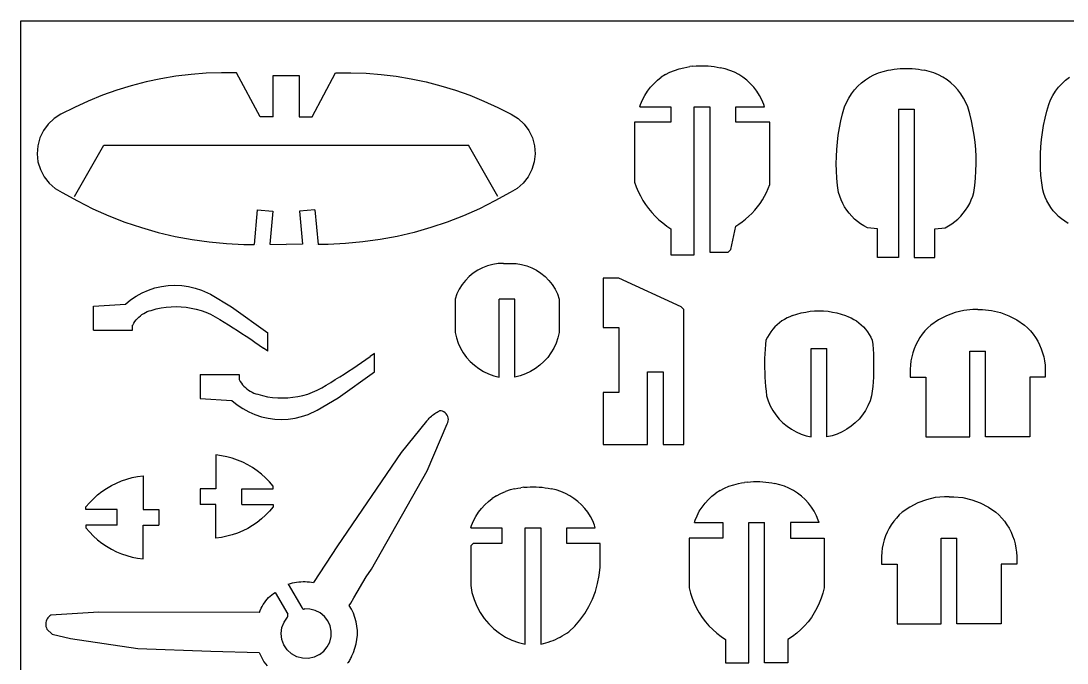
# Model space of a CAD drawing. Extents: x -4158 to 4158, y -5828 to 5828.
# Drawn here: x -4158 to 670, y -3477 to -512 of the extents above; entities that cross this region are included whole.
import ezdxf

# ---------------------------------------------------------------- set-up
doc = ezdxf.new("R2010")
doc.units = 0
doc.header["$MEASUREMENT"] = 0
doc.layers.get('0').update_dxf_attribs({"linetype": 'CONTINUOUS'})

msp = doc.modelspace()

# ---------------------------------------------------------------- linework, layer by layer
for p, q in [((-4158, -5827.8), (-4158, -511.8)), ((-4158, -511.8), (4158, -511.8)), ((-1084.2, -725.1), (-1070.2, -722.8)), ((-1056.2, -721), (-1070.2, -722.8)), ((-1056.2, -721), (-1042.2, -719.8)), ((-1042.2, -719.8), (-1028.1, -719)), ((-1028.1, -719), (-1014, -718.8)), ((-1014, -718.8), (-999.9, -719)), ((-999.9, -719), (-985.8, -719.8)), ((-985.8, -719.8), (-971.8, -721)), ((-971.8, -721), (-957.8, -722.8)), ((-957.8, -722.8), (-943.8, -725.1)), ((-3442.6, -767.4), (-3511.9, -779)), ((-3372.9, -758.9), (-3442.6, -767.4)), ((-3302.9, -753.4), (-3372.9, -758.9)), ((-3232.7, -751.1), (-3302.9, -753.4)), ((-3162.5, -751.8), (-3232.7, -751.1)), ((-3054, -954.3), (-3162.5, -751.8)), ((-2994, -763.8), (-2874, -763.8)), ((-2994, -954.3), (-2994, -763.8)), ((-2874, -763.8), (-2874, -954.3)), ((-2814, -954.3), (-2705.5, -751.8)), ((-2705.5, -751.8), (-2635.3, -751.1)), ((-2635.3, -751.1), (-2565.1, -753.4)), ((-2565.1, -753.4), (-2495.1, -758.9)), ((-2495.1, -758.9), (-2425.4, -767.4)), ((-2425.4, -767.4), (-2356.1, -779)), ((-1220.4, -786.1), (-1202.3, -772.2)), ((-1183.1, -759.8), (-1202.3, -772.2)), ((-1183.1, -759.8), (-1163, -749.1)), ((-1163, -749.1), (-1141.9, -740.1)), ((-1141.9, -740.1), (-1120.2, -733)), ((-1120.2, -733), (-1098, -727.8)), ((-1098, -727.8), (-1084.2, -725.1)), ((-943.8, -725.1), (-930, -727.8)), ((-907.8, -733), (-930, -727.8)), ((-886.1, -740.1), (-907.8, -733)), ((-865, -749.1), (-886.1, -740.1)), ((-844.9, -759.8), (-865, -749.1)), ((-825.7, -772.2), (-844.9, -759.8)), ((-807.6, -786.1), (-825.7, -772.2)), ((-260.3, -784.2), (-241.1, -771.8)), ((-241.1, -771.8), (-221, -761.1)), ((-221, -761.1), (-199.9, -752.1)), ((-199.9, -752.1), (-178.2, -745)), ((-178.2, -745), (-156, -739.8)), ((-156, -739.8), (-142.2, -737.1)), ((-142.2, -737.1), (-128.2, -734.8)), ((-128.2, -734.8), (-114.2, -733)), ((-114.2, -733), (-100.2, -731.8)), ((-100.2, -731.8), (-86.1, -731)), ((-86.1, -731), (-72, -730.8)), ((-72, -730.8), (-57.9, -731)), ((-57.9, -731), (-43.8, -731.8)), ((-43.8, -731.8), (-29.8, -733)), ((-29.8, -733), (-15.8, -734.8)), ((-15.8, -734.8), (-1.8, -737.1)), ((-1.8, -737.1), (12, -739.8)), ((34.2, -745), (12, -739.8)), ((55.9, -752.1), (34.2, -745)), ((77, -761.1), (55.9, -752.1)), ((97.1, -771.8), (77, -761.1)), ((116.3, -784.2), (97.1, -771.8)), ((663.6, -786.1), (681.7, -772.2)), ((-3648.6, -811.2), (-3715.8, -831.7)), ((-3580.6, -793.6), (-3648.6, -811.2)), ((-3511.9, -779), (-3580.6, -793.6)), ((-2356.1, -779), (-2287.4, -793.6)), ((-2287.4, -793.6), (-2219.4, -811.2)), ((-2219.4, -811.2), (-2152.2, -831.7)), ((-1266.5, -836.5), (-1252.6, -818.4)), ((-1252.6, -818.4), (-1237.2, -801.6)), ((-1237.2, -801.6), (-1220.4, -786.1)), ((-790.8, -801.6), (-807.6, -786.1)), ((-775.4, -818.4), (-790.8, -801.6)), ((-761.5, -836.5), (-775.4, -818.4)), ((-310.6, -830.4), (-295.2, -813.6)), ((-295.2, -813.6), (-278.4, -798.1)), ((-278.4, -798.1), (-260.3, -784.2)), ((134.4, -798.1), (116.3, -784.2)), ((151.2, -813.6), (134.4, -798.1)), ((166.6, -830.4), (151.2, -813.6)), ((617.5, -836.5), (631.4, -818.4)), ((631.4, -818.4), (646.8, -801.6)), ((646.8, -801.6), (663.6, -786.1)), ((-3781.9, -855.2), (-3847, -881.6)), ((-3715.8, -831.7), (-3781.9, -855.2)), ((-2152.2, -831.7), (-2086.1, -855.2)), ((-2086.1, -855.2), (-2021, -881.6)), ((-1289.5, -876), (-1278.9, -855.8)), ((-1278.9, -855.8), (-1266.5, -836.5)), ((-749.1, -855.8), (-761.5, -836.5)), ((-738.5, -876), (-749.1, -855.8)), ((-347.5, -888), (-336.9, -867.8)), ((-336.9, -867.8), (-324.5, -848.5)), ((-324.5, -848.5), (-310.6, -830.4)), ((180.5, -848.5), (166.6, -830.4)), ((192.9, -867.8), (180.5, -848.5)), ((203.5, -888), (192.9, -867.8)), ((594.5, -876), (605.1, -855.8)), ((605.1, -855.8), (617.5, -836.5)), ((-3910.9, -910.8), (-3973.4, -942.8)), ((-3847, -881.6), (-3910.9, -910.8)), ((-2021, -881.6), (-1957.1, -910.8)), ((-1957.1, -910.8), (-1894.6, -942.8)), ((-1302, -907.8), (-1301.5, -907.8)), ((-1301.5, -907.8), (-1298.4, -897)), ((-1301.5, -907.8), (-1158, -907.8)), ((-1298.4, -897), (-1289.5, -876)), ((-1158, -907.8), (-1158, -979.8)), ((-1050, -1591.8), (-1050, -907.8)), ((-1050, -907.8), (-978, -907.8)), ((-978, -907.8), (-978, -1579.8)), ((-858, -907.8), (-726.5, -907.8)), ((-858, -979.8), (-858, -907.8)), ((-729.6, -897), (-738.5, -876)), ((-726.5, -907.8), (-729.6, -897)), ((-365.5, -941), (-356.4, -909)), ((-356.4, -909), (-347.5, -888)), ((212.4, -909), (203.5, -888)), ((221.5, -941), (212.4, -909)), ((576.5, -929), (585.6, -897)), ((585.6, -897), (594.5, -876)), ((-4005, -962.8), (-4032.3, -988.2)), ((-3973.4, -942.8), (-4005, -962.8)), ((-2994, -954.3), (-3054, -954.3)), ((-2874, -954.3), (-2814, -954.3)), ((-1894.6, -942.8), (-1863, -962.8)), ((-1863, -962.8), (-1835.7, -988.2)), ((-373.4, -973.3), (-365.5, -941)), ((-108, -919.8), (-108, -1603.8)), ((-108, -919.8), (-36, -919.8)), ((-36, -919.8), (-36, -1603.8)), ((229.4, -973.3), (221.5, -941)), ((561.9, -993.9), (568.6, -961.3)), ((568.6, -961.3), (576.5, -929)), ((-4032.3, -988.2), (-4054.5, -1018.2)), ((-1835.7, -988.2), (-1813.5, -1018.2)), ((-1158, -979.8), (-1326, -979.8)), ((-1326, -979.8), (-1326, -1255.8)), ((-702, -979.8), (-858, -979.8)), ((-702, -1267.8), (-702, -979.8)), ((-385.5, -1038.7), (-380.1, -1005.9)), ((-380.1, -1005.9), (-373.4, -973.3)), ((236.1, -1005.9), (229.4, -973.3)), ((241.5, -1038.7), (236.1, -1005.9)), ((556.5, -1026.7), (561.9, -993.9)), ((-4070.7, -1051.9), (-4080.4, -1087.9)), ((-4054.5, -1018.2), (-4070.7, -1051.9)), ((-1813.5, -1018.2), (-1797.3, -1051.9)), ((-1797.3, -1051.9), (-1787.6, -1087.9)), ((-389.7, -1071.7), (-385.5, -1038.7)), ((245.7, -1071.7), (241.5, -1038.7)), ((549.4, -1092.8), (552.3, -1059.7)), ((552.3, -1059.7), (556.5, -1026.7)), ((-4080.4, -1087.9), (-4083.2, -1125.1)), ((-3910.4, -1321.8), (-3775.6, -1084.7)), ((-3775.6, -1084.7), (-2092.4, -1084.7)), ((-1957.6, -1321.8), (-2092.4, -1084.7)), ((-1787.6, -1087.9), (-1784.8, -1125.1)), ((-394.3, -1138.1), (-392.6, -1104.8)), ((-392.6, -1104.8), (-389.7, -1071.7)), ((248.6, -1104.8), (245.7, -1071.7)), ((250.3, -1138.1), (248.6, -1104.8)), ((547.7, -1126.1), (549.4, -1092.8)), ((-4083.2, -1125.1), (-4079.2, -1162.2)), ((-1784.8, -1125.1), (-1788.8, -1162.2)), ((-394.8, -1171.3), (-394.3, -1138.1)), ((250.8, -1171.3), (250.3, -1138.1)), ((547.2, -1159.3), (547.7, -1126.1)), ((-4079.2, -1162.2), (-4068.3, -1198)), ((-4068.3, -1198), (-4051, -1231)), ((-1799.7, -1198), (-1817, -1231)), ((-1788.8, -1162.2), (-1799.7, -1198)), ((-393.9, -1204.6), (-394.8, -1171.3)), ((-391.9, -1237.8), (-393.9, -1204.6)), ((247.9, -1237.8), (249.9, -1204.6)), ((249.9, -1204.6), (250.8, -1171.3)), ((548.1, -1192.6), (547.2, -1159.3)), ((550.1, -1225.8), (548.1, -1192.6)), ((-4051, -1231), (-4027.9, -1260.4)), ((-1817, -1231), (-1840.1, -1260.4)), ((-388.6, -1270.9), (-391.9, -1237.8)), ((244.6, -1270.9), (247.9, -1237.8)), ((553.4, -1258.9), (550.1, -1225.8)), ((-4027.9, -1260.4), (-3999.8, -1284.9)), ((-3999.8, -1284.9), (-3967.6, -1303.8)), ((-1868.2, -1284.9), (-1900.4, -1303.8)), ((-1840.1, -1260.4), (-1868.2, -1284.9)), ((-1326, -1255.8), (-1318.1, -1277.7)), ((-1318.1, -1277.7), (-1309, -1299.1)), ((-1309, -1299.1), (-1298.7, -1319.9)), ((-717, -1304.1), (-709, -1286.2)), ((-709, -1286.2), (-702, -1267.8)), ((-384, -1303.8), (-388.6, -1270.9)), ((240, -1303.8), (244.6, -1270.9)), ((558, -1291.8), (553.4, -1258.9)), ((563.2, -1309.2), (558, -1291.8)), ((-3967.6, -1303.8), (-3897.5, -1342.9)), ((-3897.5, -1342.9), (-3825.8, -1378.7)), ((-1970.5, -1342.9), (-2042.2, -1378.7)), ((-1900.4, -1303.8), (-1970.5, -1342.9)), ((-1298.7, -1319.9), (-1287.2, -1340.2)), ((-1287.2, -1340.2), (-1274.6, -1359.7)), ((-746.7, -1355), (-735.9, -1338.6)), ((-735.9, -1338.6), (-726, -1321.6)), ((-726, -1321.6), (-717, -1304.1)), ((-378.8, -1321.2), (-384, -1303.8)), ((-372.5, -1338.1), (-378.8, -1321.2)), ((-364.9, -1354.5), (-372.5, -1338.1)), ((220.9, -1354.5), (228.5, -1338.1)), ((228.5, -1338.1), (234.8, -1321.2)), ((234.8, -1321.2), (240, -1303.8)), ((569.5, -1326.1), (563.2, -1309.2)), ((577.1, -1342.5), (569.5, -1326.1)), ((585.8, -1358.4), (577.1, -1342.5)), ((-3825.8, -1378.7), (-3752.5, -1411.1)), ((-3066.9, -1384.1), (-3082.1, -1544.1)), ((-3066.9, -1384.1), (-2995.2, -1390.7)), ((-2995.2, -1390.7), (-3009.7, -1542.7)), ((-2801.1, -1384.1), (-2872.8, -1390.7)), ((-2872.8, -1390.7), (-2858.3, -1542.7)), ((-2801.1, -1384.1), (-2785.9, -1544.1)), ((-2042.2, -1378.7), (-2115.5, -1411.1)), ((-1274.6, -1359.7), (-1260.8, -1378.5)), ((-1260.8, -1378.5), (-1246, -1396.4)), ((-1246, -1396.4), (-1230.2, -1413.5)), ((-784.2, -1400.3), (-770.9, -1385.9)), ((-770.9, -1385.9), (-758.4, -1370.8)), ((-758.4, -1370.8), (-746.7, -1355)), ((-356.2, -1370.4), (-364.9, -1354.5)), ((-346.3, -1385.6), (-356.2, -1370.4)), ((-335.4, -1400), (-346.3, -1385.6)), ((-323.5, -1413.6), (-335.4, -1400)), ((179.5, -1413.6), (191.4, -1400)), ((191.4, -1400), (202.3, -1385.6)), ((202.3, -1385.6), (212.2, -1370.4)), ((212.2, -1370.4), (220.9, -1354.5)), ((595.7, -1373.6), (585.8, -1358.4)), ((606.6, -1388), (595.7, -1373.6)), ((618.5, -1401.6), (606.6, -1388)), ((-3752.5, -1411.1), (-3677.8, -1440.2)), ((-3677.8, -1440.2), (-3601.8, -1465.8)), ((-2190.2, -1440.2), (-2266.2, -1465.8)), ((-2115.5, -1411.1), (-2190.2, -1440.2)), ((-1230.2, -1413.5), (-1213.5, -1429.6)), ((-1213.5, -1429.6), (-1195.8, -1444.7)), ((-1195.8, -1444.7), (-1177.3, -1458.8)), ((-844.8, -1450.2), (-828.7, -1439)), ((-828.7, -1439), (-813.2, -1426.9)), ((-813.2, -1426.9), (-798.3, -1414)), ((-798.3, -1414), (-784.2, -1400.3)), ((-310.6, -1426.4), (-323.5, -1413.6)), ((-296.9, -1438.2), (-310.6, -1426.4)), ((-282.3, -1448.9), (-296.9, -1438.2)), ((138.3, -1448.9), (152.9, -1438.2)), ((152.9, -1438.2), (166.6, -1426.4)), ((166.6, -1426.4), (179.5, -1413.6)), ((631.4, -1414.4), (618.5, -1401.6)), ((645.1, -1426.2), (631.4, -1414.4)), ((659.7, -1436.9), (645.1, -1426.2)), ((675, -1446.6), (659.7, -1436.9)), ((-3601.8, -1465.8), (-3524.7, -1487.9)), ((-3524.7, -1487.9), (-3446.7, -1506.4)), ((-2343.3, -1487.9), (-2421.3, -1506.4)), ((-2266.2, -1465.8), (-2343.3, -1487.9)), ((-1177.3, -1458.8), (-1158, -1471.8)), ((-1158, -1471.8), (-1158, -1591.8)), ((-882, -1567.8), (-858, -1459.8)), ((-858, -1459.8), (-844.8, -1450.2)), ((-267, -1458.6), (-282.3, -1448.9)), ((-251.1, -1467.2), (-267, -1458.6)), ((-204, -1471.8), (-251.1, -1467.2)), ((-204, -1603.8), (-204, -1471.8)), ((60, -1471.8), (107.1, -1467.2)), ((60, -1603.8), (60, -1471.8)), ((107.1, -1467.2), (123, -1458.6)), ((123, -1458.6), (138.3, -1448.9)), ((-3446.7, -1506.4), (-3367.9, -1521.2)), ((-3367.9, -1521.2), (-3288.5, -1532.5)), ((-3288.5, -1532.5), (-3208.7, -1540.1)), ((-3208.7, -1540.1), (-3128.6, -1544)), ((-3128.6, -1544), (-3082.1, -1544.1)), ((-3069.8, -1544.1), (-3069.8, -1544.3)), ((-3009.7, -1542.7), (-2934, -1543.3)), ((-2858.3, -1542.7), (-2934, -1543.3)), ((-2793.7, -1543.8), (-2793.7, -1544)), ((-2739.4, -1544), (-2785.9, -1544.1)), ((-2659.3, -1540.1), (-2739.4, -1544)), ((-2579.5, -1532.5), (-2659.3, -1540.1)), ((-2500.1, -1521.2), (-2579.5, -1532.5)), ((-2421.3, -1506.4), (-2500.1, -1521.2)), ((-1158, -1591.8), (-1050, -1591.8)), ((-978, -1579.8), (-894, -1579.8)), ((-894, -1579.8), (-882, -1567.8)), ((-1980.4, -1636), (-2004.4, -1642.2)), ((-1955.9, -1632.4), (-1980.4, -1636)), ((-1931.1, -1631.5), (-1955.9, -1632.4)), ((-1931.1, -1631.5), (-1896.9, -1631.5)), ((-1896.9, -1631.5), (-1872.1, -1632.4)), ((-1872.1, -1632.4), (-1847.6, -1636)), ((-1847.6, -1636), (-1823.6, -1642.2)), ((-108, -1603.8), (-204, -1603.8)), ((-36, -1603.8), (60, -1603.8)), ((-2070.3, -1675.9), (-2089.5, -1691.7)), ((-2049.6, -1662.3), (-2070.3, -1675.9)), ((-2027.6, -1651.1), (-2049.6, -1662.3)), ((-2004.4, -1642.2), (-2027.6, -1651.1)), ((-1823.6, -1642.2), (-1800.4, -1651.1)), ((-1800.4, -1651.1), (-1778.4, -1662.3)), ((-1778.4, -1662.3), (-1757.7, -1675.9)), ((-1757.7, -1675.9), (-1738.5, -1691.7)), ((-3540, -1744.5), (-3509.5, -1737.4)), ((-3509.5, -1737.4), (-3478.5, -1733.2)), ((-3478.5, -1733.2), (-3447.2, -1731.8)), ((-3447.2, -1731.8), (-3415.9, -1733.4)), ((-3415.9, -1733.4), (-3384.9, -1737.8)), ((-3384.9, -1737.8), (-3354.5, -1745.1)), ((-2122, -1729), (-2135.1, -1750.1)), ((-2106.8, -1709.5), (-2122, -1729)), ((-2089.5, -1691.7), (-2106.8, -1709.5)), ((-1738.5, -1691.7), (-1721.2, -1709.5)), ((-1721.2, -1709.5), (-1706, -1729)), ((-1706, -1729), (-1692.9, -1750.1)), ((-1398, -1700), (-1470, -1700)), ((-1470, -1700), (-1470, -1928)), ((-1110, -1832), (-1398, -1700)), ((-3651.7, -1799.9), (-3625.8, -1782.2)), ((-3625.8, -1782.2), (-3598.4, -1767)), ((-3598.4, -1767), (-3569.8, -1754.4)), ((-3569.8, -1754.4), (-3540, -1744.5)), ((-3354.5, -1745.1), (-3324.8, -1755.2)), ((-3324.8, -1755.2), (-3282.4, -1774)), ((-3282.4, -1774), (-3186, -1831.8)), ((-2145.8, -1772.4), (-2154, -1795.8)), ((-2135.1, -1750.1), (-2145.8, -1772.4)), ((-1692.9, -1750.1), (-1682.2, -1772.4)), ((-1682.2, -1772.4), (-1674, -1795.8)), ((-3822.4, -1828.1), (-3675.8, -1819.9)), ((-3822.4, -1939.8), (-3822.4, -1828.1)), ((-3675.8, -1819.9), (-3651.7, -1799.9)), ((-3511.4, -1837), (-3488.2, -1833.6)), ((-3488.2, -1833.6), (-3464.9, -1831.6)), ((-3464.9, -1831.6), (-3441.4, -1831)), ((-3441.4, -1831), (-3418, -1831.8)), ((-3418, -1831.8), (-3394.7, -1834.1)), ((-3394.7, -1834.1), (-3371.5, -1837.8)), ((-3186, -1831.8), (-3018.4, -1951.4)), ((-2154, -1795.8), (-2154, -1949.7)), ((-1878, -1795.8), (-1950, -1795.8)), ((-1950, -2155.8), (-1950, -1795.8)), ((-1878, -2155.8), (-1878, -1795.8)), ((-1674, -1795.8), (-1674, -1949.7)), ((-1098, -1844), (-1110, -1832)), ((-3620.6, -1885.3), (-3613.9, -1878.8)), ((-3613.9, -1878.8), (-3606.8, -1872.7)), ((-3606.8, -1872.7), (-3599.3, -1867.1)), ((-3599.3, -1867.1), (-3591.4, -1862.1)), ((-3591.4, -1862.1), (-3583.2, -1857.7)), ((-3583.2, -1857.7), (-3574.7, -1853.9)), ((-3574.7, -1853.9), (-3565.9, -1850.6)), ((-3565.9, -1850.6), (-3556.9, -1848)), ((-3556.9, -1848), (-3534.3, -1841.8)), ((-3534.3, -1841.8), (-3511.4, -1837)), ((-3371.5, -1837.8), (-3348.6, -1842.9)), ((-3348.6, -1842.9), (-3326.1, -1849.3)), ((-3326.1, -1849.3), (-3304, -1857.2)), ((-3304, -1857.2), (-3282.4, -1866.3)), ((-3282.4, -1866.3), (-3261.5, -1878.4)), ((-3261.5, -1878.4), (-3240.6, -1890.6)), ((-1098.3, -2468), (-1098, -1844)), ((-622, -1883), (-634.3, -1889.6)), ((-609.3, -1877.3), (-622, -1883)), ((-596.3, -1872.5), (-609.3, -1877.3)), ((-596.3, -1872.5), (-576.5, -1865.7)), ((-576.5, -1865.7), (-556.4, -1860.1)), ((-556.4, -1860.1), (-536, -1855.8)), ((-536, -1855.8), (-515.4, -1852.6)), ((-515.4, -1852.6), (-494.8, -1850.8)), ((-494.8, -1850.8), (-474, -1850.1)), ((-474, -1850.1), (-453.2, -1850.8)), ((-453.2, -1850.8), (-432.6, -1852.6)), ((-432.6, -1852.6), (-412, -1855.8)), ((-412, -1855.8), (-391.6, -1860.1)), ((-391.6, -1860.1), (-371.5, -1865.7)), ((-371.5, -1865.7), (-351.7, -1872.5)), ((-351.7, -1872.5), (-338.7, -1877.3)), ((-338.7, -1877.3), (-326, -1883)), ((-326, -1883), (-313.7, -1889.6)), ((114, -1873), (76.7, -1892.2)), ((153.4, -1858.5), (114, -1873)), ((194.2, -1848.8), (153.4, -1858.5)), ((236, -1844.3), (194.2, -1848.8)), ((258, -1844.6), (236, -1844.3)), ((258, -1844.6), (280, -1844.3)), ((280, -1844.3), (321.8, -1848.8)), ((321.8, -1848.8), (362.6, -1858.5)), ((362.6, -1858.5), (402, -1873)), ((402, -1873), (439.3, -1892.2)), ((-3642, -1915.8), (-3642.4, -1915.8)), ((-3642.4, -1939.8), (-3642.4, -1915.8)), ((-3642, -1915.8), (-3637.5, -1907.6)), ((-3637.5, -1907.6), (-3632.4, -1899.8)), ((-3632.4, -1899.8), (-3626.7, -1892.4)), ((-3626.7, -1892.4), (-3620.6, -1885.3)), ((-3240.6, -1890.6), (-3219.8, -1903)), ((-3219.8, -1903), (-3199.2, -1915.6)), ((-3199.2, -1915.6), (-3178.7, -1928.4)), ((-3178.7, -1928.4), (-3158.2, -1941.4)), ((-1470, -1928), (-1398, -1928)), ((-1398, -1928), (-1398, -2227.8)), ((-678.5, -1924.9), (-688.1, -1935.6)), ((-668.3, -1914.8), (-678.5, -1924.9)), ((-657.5, -1905.6), (-668.3, -1914.8)), ((-646.1, -1897.2), (-657.5, -1905.6)), ((-634.3, -1889.6), (-646.1, -1897.2)), ((-313.7, -1889.6), (-301.9, -1897.2)), ((-301.9, -1897.2), (-290.5, -1905.6)), ((-290.5, -1905.6), (-279.7, -1914.8)), ((-279.7, -1914.8), (-269.5, -1924.9)), ((-269.5, -1924.9), (-259.9, -1935.6)), ((27.8, -1928.9), (14.6, -1943)), ((42, -1915.8), (27.8, -1928.9)), ((76.7, -1892.2), (42, -1915.8)), ((439.3, -1892.2), (474, -1915.8)), ((474, -1915.8), (488.2, -1928.9)), ((488.2, -1928.9), (501.4, -1943)), ((-3822.4, -1939.8), (-3642.4, -1939.8)), ((-3158.2, -1941.4), (-3137.9, -1954.5)), ((-3137.9, -1954.5), (-3117.7, -1967.8)), ((-3117.7, -1967.8), (-3097.6, -1981.3)), ((-3018.4, -2036.4), (-3018.4, -1951.4)), ((-2154, -1949.7), (-2148.2, -1974.7)), ((-2148.2, -1974.7), (-2140, -1999.1)), ((-1679.8, -1974.7), (-1688, -1999.1)), ((-1674, -1949.7), (-1679.8, -1974.7)), ((-712.7, -1971.8), (-719.3, -1985)), ((-705.2, -1959.1), (-712.7, -1971.8)), ((-697.1, -1947.1), (-705.2, -1959.1)), ((-688.1, -1935.6), (-697.1, -1947.1)), ((-259.9, -1935.6), (-250.9, -1947.1)), ((-250.9, -1947.1), (-242.8, -1959.1)), ((-242.8, -1959.1), (-235.3, -1971.8)), ((-235.3, -1971.8), (-228.7, -1985)), ((-8.8, -1973.8), (-18.8, -1990.4)), ((2.3, -1958), (-8.8, -1973.8)), ((14.6, -1943), (2.3, -1958)), ((501.4, -1943), (513.7, -1958)), ((513.7, -1958), (524.8, -1973.8)), ((524.8, -1973.8), (534.8, -1990.4)), ((-3097.6, -1981.3), (-3077.7, -1994.9)), ((-3077.7, -1994.9), (-3057.8, -2008.8)), ((-3057.8, -2008.8), (-3038.1, -2022.8)), ((-3018.4, -2036.4), (-3038.1, -2022.8)), ((-2140, -1999.1), (-2129.3, -2022.4)), ((-2129.3, -2022.4), (-2116.4, -2044.6)), ((-1698.7, -2022.4), (-1711.6, -2044.6)), ((-1688, -1999.1), (-1698.7, -2022.4)), ((-723.2, -2027.8), (-724.5, -2049.2)), ((-721.5, -2006.4), (-723.2, -2027.8)), ((-719.3, -1985), (-721.5, -2006.4)), ((-510, -2432.3), (-510, -2023.8)), ((-510, -2023.8), (-438, -2023.8)), ((-438, -2432.3), (-438, -2023.8)), ((-228.7, -1985), (-226.5, -2006.4)), ((-226.5, -2006.4), (-224.8, -2027.8)), ((-224.8, -2027.8), (-223.5, -2049.2)), ((-35.3, -2025.4), (-41.7, -2043.6)), ((-27.7, -2007.6), (-35.3, -2025.4)), ((-18.8, -1990.4), (-27.7, -2007.6)), ((534.8, -1990.4), (543.7, -2007.6)), ((543.7, -2007.6), (551.3, -2025.4)), ((551.3, -2025.4), (557.7, -2043.6)), ((-2585.7, -2088.7), (-2565.8, -2074.8)), ((-2565.8, -2074.8), (-2546.1, -2060.8)), ((-2526.4, -2047.2), (-2546.1, -2060.8)), ((-2526.4, -2132.2), (-2526.4, -2047.2)), ((-2116.4, -2044.6), (-2101.3, -2065.4)), ((-2101.3, -2065.4), (-2084.1, -2084.6)), ((-1726.7, -2065.4), (-1743.9, -2084.6)), ((-1711.6, -2044.6), (-1726.7, -2065.4)), ((-725.3, -2070.7), (-725.7, -2092.2)), ((-724.5, -2049.2), (-725.3, -2070.7)), ((-223.5, -2049.2), (-222.7, -2070.7)), ((-222.7, -2070.7), (-222.3, -2092.2)), ((-46.7, -2062.3), (-50.5, -2081.3)), ((-41.7, -2043.6), (-46.7, -2062.3)), ((222, -2431.8), (222, -2035.8)), ((222, -2035.8), (294, -2035.8)), ((294, -2431.8), (294, -2035.8)), ((557.7, -2043.6), (562.7, -2062.3)), ((562.7, -2062.3), (566.5, -2081.3)), ((-2645.9, -2129.1), (-2625.7, -2115.8)), ((-2625.7, -2115.8), (-2605.6, -2102.3)), ((-2605.6, -2102.3), (-2585.7, -2088.7)), ((-2084.1, -2084.6), (-2065.2, -2101.9)), ((-2065.2, -2101.9), (-2044.6, -2117.2)), ((-2044.6, -2117.2), (-2022.5, -2130.4)), ((-1783.4, -2117.2), (-1805.5, -2130.4)), ((-1762.8, -2101.9), (-1783.4, -2117.2)), ((-1743.9, -2084.6), (-1762.8, -2101.9)), ((-725.7, -2092.2), (-725.7, -2113.7)), ((-725.7, -2113.7), (-725.2, -2135.2)), ((-222.3, -2113.7), (-222.8, -2135.2)), ((-222.3, -2092.2), (-222.3, -2113.7)), ((-52.9, -2100.5), (-54, -2119.8)), ((-54, -2119.8), (-54, -2155.8)), ((-50.5, -2081.3), (-52.9, -2100.5)), ((566.5, -2081.3), (568.9, -2100.5)), ((568.9, -2100.5), (570, -2119.8)), ((570, -2119.8), (570, -2155.8)), ((-3330.4, -2143.8), (-3150.4, -2143.8)), ((-3330.4, -2143.8), (-3330.4, -2255.5)), ((-3150.4, -2143.8), (-3150.4, -2167.8)), ((-3150, -2167.8), (-3150.4, -2167.8)), ((-3150.4, -2167.8), (-3150.4, -2167.8)), ((-3150, -2167.8), (-3145.5, -2176)), ((-2727.8, -2180.6), (-2707.2, -2168)), ((-2707.2, -2168), (-2686.7, -2155.2)), ((-2694, -2251.8), (-2526.4, -2132.2)), ((-2686.7, -2155.2), (-2666.2, -2142.3)), ((-2666.2, -2142.3), (-2645.9, -2129.1)), ((-2022.5, -2130.4), (-1999.2, -2141.3)), ((-1999.2, -2141.3), (-1975, -2149.8)), ((-1975, -2149.8), (-1950, -2155.8)), ((-1853, -2149.8), (-1878, -2155.8)), ((-1828.8, -2141.3), (-1853, -2149.8)), ((-1805.5, -2130.4), (-1828.8, -2141.3)), ((-1266, -2468), (-1266, -2132)), ((-1266, -2132), (-1194, -2132)), ((-1194, -2132), (-1194, -2456)), ((-725.2, -2135.2), (-724.3, -2156.7)), ((-724.3, -2156.7), (-722.9, -2178.1)), ((-223.7, -2156.7), (-225.1, -2178.1)), ((-222.8, -2135.2), (-223.7, -2156.7)), ((-54, -2155.8), (18, -2155.8)), ((18, -2155.8), (18, -2431.8)), ((498, -2155.8), (498, -2431.8)), ((570, -2155.8), (498, -2155.8)), ((-3145.5, -2176), (-3140.4, -2183.8)), ((-3140.4, -2183.8), (-3134.7, -2191.2)), ((-3134.7, -2191.2), (-3128.6, -2198.3)), ((-3128.6, -2198.3), (-3121.9, -2204.8)), ((-3121.9, -2204.8), (-3114.8, -2210.9)), ((-3114.8, -2210.9), (-3107.3, -2216.5)), ((-3107.3, -2216.5), (-3099.4, -2221.5)), ((-2812, -2226.4), (-2790.4, -2217.3)), ((-2790.4, -2217.3), (-2769.5, -2205.2)), ((-2769.5, -2205.2), (-2748.6, -2193)), ((-2748.6, -2193), (-2727.8, -2180.6)), ((-722.9, -2178.1), (-721.2, -2199.6)), ((-721.2, -2199.6), (-718.9, -2221)), ((-718.9, -2221), (-716.3, -2242.3)), ((-229.1, -2221), (-231.7, -2242.3)), ((-226.8, -2199.6), (-229.1, -2221)), ((-225.1, -2178.1), (-226.8, -2199.6)), ((-3330.4, -2255.5), (-3183.8, -2263.7)), ((-3183.8, -2263.7), (-3159.7, -2283.7)), ((-3099.4, -2221.5), (-3091.2, -2225.9)), ((-3091.2, -2225.9), (-3082.7, -2229.7)), ((-3082.7, -2229.7), (-3073.9, -2233)), ((-3073.9, -2233), (-3064.9, -2235.6)), ((-3064.9, -2235.6), (-3042.3, -2241.8)), ((-3042.3, -2241.8), (-3019.4, -2246.6)), ((-3019.4, -2246.6), (-2996.2, -2250)), ((-2996.2, -2250), (-2972.9, -2252)), ((-2972.9, -2252), (-2949.4, -2252.6)), ((-2949.4, -2252.6), (-2926, -2251.8)), ((-2926, -2251.8), (-2902.7, -2249.5)), ((-2902.7, -2249.5), (-2879.5, -2245.8)), ((-2879.5, -2245.8), (-2856.6, -2240.7)), ((-2856.6, -2240.7), (-2834.1, -2234.3)), ((-2834.1, -2234.3), (-2812, -2226.4)), ((-2790.4, -2309.6), (-2694, -2251.8)), ((-1398, -2227.8), (-1470, -2227.8)), ((-1470, -2227.8), (-1470, -2468)), ((-716.3, -2242.3), (-708.9, -2265.8)), ((-708.9, -2265.8), (-699.2, -2288.5)), ((-239.1, -2265.8), (-248.8, -2288.5)), ((-231.7, -2242.3), (-239.1, -2265.8)), ((-3159.7, -2283.7), (-3133.8, -2301.4)), ((-3133.8, -2301.4), (-3106.4, -2316.6)), ((-3106.4, -2316.6), (-3077.8, -2329.2)), ((-2832.8, -2328.4), (-2790.4, -2309.6)), ((-2237.4, -2317.8), (-2231.8, -2314.7)), ((-2231.8, -2314.7), (-2226, -2311.8)), ((-2219, -2312.3), (-2226, -2311.8)), ((-2212.1, -2314), (-2219, -2312.3)), ((-2205.7, -2316.9), (-2212.1, -2314)), ((-2199.9, -2320.8), (-2205.7, -2316.9)), ((-699.2, -2288.5), (-687.5, -2310.2)), ((-687.5, -2310.2), (-673.8, -2330.7)), ((-260.5, -2310.2), (-274.2, -2330.7)), ((-248.8, -2288.5), (-260.5, -2310.2)), ((-3077.8, -2329.2), (-3048, -2339.1)), ((-3048, -2339.1), (-3017.5, -2346.2)), ((-3017.5, -2346.2), (-2986.5, -2350.4)), ((-2986.5, -2350.4), (-2955.2, -2351.8)), ((-2955.2, -2351.8), (-2923.9, -2350.2)), ((-2923.9, -2350.2), (-2892.9, -2345.8)), ((-2892.9, -2345.8), (-2862.5, -2338.5)), ((-2862.5, -2338.5), (-2832.8, -2328.4)), ((-2286, -2359.8), (-2403.6, -2505)), ((-2286, -2359.8), (-2281.9, -2354.8)), ((-2281.9, -2354.8), (-2277.6, -2350)), ((-2277.6, -2350), (-2273.1, -2345.3)), ((-2273.1, -2345.3), (-2268.5, -2340.8)), ((-2268.5, -2340.8), (-2263.7, -2336.5)), ((-2263.7, -2336.5), (-2258.7, -2332.4)), ((-2258.7, -2332.4), (-2253.6, -2328.5)), ((-2253.6, -2328.5), (-2248.3, -2324.7)), ((-2248.3, -2324.7), (-2242.9, -2321.2)), ((-2242.9, -2321.2), (-2237.4, -2317.8)), ((-2194.8, -2325.7), (-2199.9, -2320.8)), ((-2190.7, -2331.4), (-2194.8, -2325.7)), ((-2187.6, -2337.7), (-2190.7, -2331.4)), ((-2190, -2371.8), (-2187.1, -2365.4)), ((-2185.7, -2344.5), (-2187.6, -2337.7)), ((-2187.1, -2365.4), (-2185.4, -2358.5)), ((-2184.9, -2351.5), (-2185.7, -2344.5)), ((-2185.4, -2358.5), (-2184.9, -2351.5)), ((-673.8, -2330.7), (-658.2, -2349.8)), ((-658.2, -2349.8), (-640.9, -2367.4)), ((-289.8, -2349.8), (-307.1, -2367.4)), ((-274.2, -2330.7), (-289.8, -2349.8)), ((-2283.6, -2589), (-2190, -2371.8)), ((-640.9, -2367.4), (-622, -2383.2)), ((-622, -2383.2), (-601.6, -2397.2)), ((-601.6, -2397.2), (-580.1, -2409.2)), ((-580.1, -2409.2), (-557.5, -2419.1)), ((-367.9, -2409.2), (-390.5, -2419.1)), ((-346.4, -2397.2), (-367.9, -2409.2)), ((-326, -2383.2), (-346.4, -2397.2)), ((-307.1, -2367.4), (-326, -2383.2)), ((-1194, -2456), (-1194.1, -2468)), ((-557.5, -2419.1), (-534.1, -2426.8)), ((-534.1, -2426.8), (-510, -2432.3)), ((-413.9, -2426.8), (-438, -2432.3)), ((-390.5, -2419.1), (-413.9, -2426.8)), ((18, -2431.8), (222, -2431.8)), ((498, -2431.8), (294, -2431.8)), ((-2403.6, -2505), (-2696.4, -2934.6)), ((-1470, -2468), (-1266, -2468)), ((-1194.1, -2468), (-1098.3, -2468)), ((-3232.5, -2519.2), (-3258, -2515.8)), ((-3258, -2515.8), (-3258, -2671.8)), ((-3207.3, -2524.3), (-3232.5, -2519.2)), ((-3182.4, -2531), (-3207.3, -2524.3)), ((-3158.1, -2539.4), (-3182.4, -2531)), ((-3134.4, -2549.5), (-3158.1, -2539.4)), ((-3111.4, -2561), (-3134.4, -2549.5)), ((-3089.2, -2574.1), (-3111.4, -2561)), ((-3068, -2588.6), (-3089.2, -2574.1)), ((-3047.7, -2604.5), (-3068, -2588.6)), ((-3028.6, -2621.7), (-3047.7, -2604.5)), ((-2540.4, -3042.6), (-2283.6, -2589)), ((-3740.6, -2657), (-3717.6, -2645.5)), ((-3717.6, -2645.5), (-3693.9, -2635.4)), ((-3693.9, -2635.4), (-3669.6, -2627)), ((-3669.6, -2627), (-3644.7, -2620.3)), ((-3644.7, -2620.3), (-3619.5, -2615.2)), ((-3619.5, -2615.2), (-3594, -2611.8)), ((-3594, -2611.8), (-3594, -2767.8)), ((-3010.7, -2640.2), (-3028.6, -2621.7)), ((-2994, -2659.8), (-3010.7, -2640.2)), ((-889.9, -2660.1), (-868.2, -2653)), ((-868.2, -2653), (-846, -2647.8)), ((-846, -2647.8), (-832.2, -2645.1)), ((-832.2, -2645.1), (-818.2, -2642.8)), ((-804.2, -2641), (-818.2, -2642.8)), ((-804.2, -2641), (-790.2, -2639.8)), ((-790.2, -2639.8), (-776.1, -2639)), ((-776.1, -2639), (-762, -2638.8)), ((-762, -2638.8), (-747.9, -2639)), ((-747.9, -2639), (-733.8, -2639.8)), ((-733.8, -2639.8), (-719.8, -2641)), ((-719.8, -2641), (-705.8, -2642.8)), ((-705.8, -2642.8), (-691.8, -2645.1)), ((-691.8, -2645.1), (-678, -2647.8)), ((-655.8, -2653), (-678, -2647.8)), ((-634.1, -2660.1), (-655.8, -2653)), ((-3823.4, -2717.7), (-3804.3, -2700.5)), ((-3804.3, -2700.5), (-3784, -2684.6)), ((-3784, -2684.6), (-3762.8, -2670.1)), ((-3762.8, -2670.1), (-3740.6, -2657)), ((-3258, -2671.8), (-3330, -2671.8)), ((-3330, -2671.8), (-3330, -2743.8)), ((-3138, -2743.8), (-3138, -2671.8)), ((-3138, -2671.8), (-2994, -2671.8)), ((-2994, -2671.8), (-2994, -2659.8)), ((-1963.1, -2703.8), (-1982.3, -2716.2)), ((-1963.1, -2703.8), (-1943, -2693.1)), ((-1943, -2693.1), (-1921.9, -2684.1)), ((-1900.2, -2677), (-1921.9, -2684.1)), ((-1878, -2671.8), (-1900.2, -2677)), ((-1878, -2671.8), (-1864.2, -2669.1)), ((-1864.2, -2669.1), (-1850.2, -2666.8)), ((-1836.2, -2665), (-1850.2, -2666.8)), ((-1836.2, -2665), (-1822.2, -2663.8)), ((-1822.2, -2663.8), (-1808.1, -2663)), ((-1808.1, -2663), (-1794, -2662.8)), ((-1794, -2662.8), (-1779.9, -2663)), ((-1779.9, -2663), (-1765.8, -2663.8)), ((-1765.8, -2663.8), (-1751.8, -2665)), ((-1751.8, -2665), (-1737.8, -2666.8)), ((-1737.8, -2666.8), (-1723.8, -2669.1)), ((-1723.8, -2669.1), (-1710, -2671.8)), ((-1687.8, -2677), (-1710, -2671.8)), ((-1666.1, -2684.1), (-1687.8, -2677)), ((-1645, -2693.1), (-1666.1, -2684.1)), ((-1624.9, -2703.8), (-1645, -2693.1)), ((-1605.7, -2716.2), (-1624.9, -2703.8)), ((-968.4, -2706.1), (-950.3, -2692.2)), ((-931.1, -2679.8), (-950.3, -2692.2)), ((-931.1, -2679.8), (-911, -2669.1)), ((-911, -2669.1), (-889.9, -2660.1)), ((-613, -2669.1), (-634.1, -2660.1)), ((-592.9, -2679.8), (-613, -2669.1)), ((-573.7, -2692.2), (-592.9, -2679.8)), ((-555.6, -2706.1), (-573.7, -2692.2)), ((-3858, -2755.8), (-3841.3, -2736.2)), ((-3841.3, -2736.2), (-3823.4, -2717.7)), ((-3258, -2743.8), (-3330, -2743.8)), ((-3258, -2899.8), (-3258, -2743.8)), ((-3138, -2743.8), (-2994, -2743.8)), ((-2994, -2743.8), (-2994, -2755.8)), ((-2032.6, -2762.4), (-2017.2, -2745.6)), ((-2017.2, -2745.6), (-2000.4, -2730.1)), ((-2000.4, -2730.1), (-1982.3, -2716.2)), ((-1587.6, -2730.1), (-1605.7, -2716.2)), ((-1570.8, -2745.6), (-1587.6, -2730.1)), ((-1555.4, -2762.4), (-1570.8, -2745.6)), ((-1014.5, -2756.5), (-1000.6, -2738.4)), ((-1000.6, -2738.4), (-985.2, -2721.6)), ((-985.2, -2721.6), (-968.4, -2706.1)), ((-538.8, -2721.6), (-555.6, -2706.1)), ((-523.4, -2738.4), (-538.8, -2721.6)), ((-509.5, -2756.5), (-523.4, -2738.4)), ((-18, -2737), (-55.3, -2756.2)), ((21.4, -2722.5), (-18, -2737)), ((62.2, -2712.8), (21.4, -2722.5)), ((104, -2708.3), (62.2, -2712.8)), ((126, -2708.6), (104, -2708.3)), ((126, -2708.6), (148, -2708.3)), ((148, -2708.3), (189.8, -2712.8)), ((189.8, -2712.8), (230.6, -2722.5)), ((230.6, -2722.5), (270, -2737)), ((270, -2737), (307.3, -2756.2)), ((-3858, -2767.8), (-3858, -2755.8)), ((-3714, -2767.8), (-3858, -2767.8)), ((-3714, -2839.8), (-3714, -2767.8)), ((-3594, -2767.8), (-3522, -2767.8)), ((-3522, -2767.8), (-3522, -2839.8)), ((-3028.6, -2793.9), (-3047.7, -2811.1)), ((-3010.7, -2775.4), (-3028.6, -2793.9)), ((-2994, -2755.8), (-3010.7, -2775.4)), ((-2069.5, -2820), (-2058.9, -2799.8)), ((-2058.9, -2799.8), (-2046.5, -2780.5)), ((-2046.5, -2780.5), (-2032.6, -2762.4)), ((-1541.5, -2780.5), (-1555.4, -2762.4)), ((-1529.1, -2799.8), (-1541.5, -2780.5)), ((-1518.5, -2820), (-1529.1, -2799.8)), ((-1046.4, -2817), (-1037.5, -2796)), ((-1037.5, -2796), (-1026.9, -2775.8)), ((-1026.9, -2775.8), (-1014.5, -2756.5)), ((-497.1, -2775.8), (-509.5, -2756.5)), ((-486.5, -2796), (-497.1, -2775.8)), ((-477.6, -2817), (-486.5, -2796)), ((-104.2, -2792.9), (-117.4, -2807)), ((-90, -2779.8), (-104.2, -2792.9)), ((-55.3, -2756.2), (-90, -2779.8)), ((307.3, -2756.2), (342, -2779.8)), ((342, -2779.8), (356.2, -2792.9)), ((356.2, -2792.9), (369.4, -2807)), ((-3714, -2839.8), (-3858, -2839.8)), ((-3858, -2839.8), (-3858, -2851.8)), ((-3594, -2995.8), (-3594, -2839.8)), ((-3594, -2839.8), (-3522, -2839.8)), ((-3089.2, -2841.5), (-3111.4, -2854.6)), ((-3068, -2827), (-3089.2, -2841.5)), ((-3047.7, -2811.1), (-3068, -2827)), ((-2081.5, -2851.8), (-2078.4, -2841)), ((-2078.4, -2841), (-2069.5, -2820)), ((-1510.2, -2839.5), (-1518.5, -2820)), ((-1507.5, -2851.8), (-1510.2, -2839.5)), ((-1049.5, -2827.8), (-1046.4, -2817)), ((-1049.5, -2827.8), (-918, -2827.8)), ((-918, -2827.8), (-918, -2899.8)), ((-798, -2827.8), (-726, -2827.8)), ((-798, -3475.8), (-798, -2827.8)), ((-726, -3475.8), (-726, -2827.8)), ((-606, -2827.8), (-606, -2899.8)), ((-474.5, -2827.8), (-606, -2827.8)), ((-474.5, -2827.8), (-477.6, -2817)), ((-140.8, -2837.8), (-150.8, -2854.4)), ((-129.7, -2822), (-140.8, -2837.8)), ((-117.4, -2807), (-129.7, -2822)), ((369.4, -2807), (381.7, -2822)), ((381.7, -2822), (392.8, -2837.8)), ((392.8, -2837.8), (402.8, -2854.4)), ((-3858, -2851.8), (-3841.3, -2871.4)), ((-3841.3, -2871.4), (-3823.4, -2889.9)), ((-3823.4, -2889.9), (-3804.3, -2907.1)), ((-3232.5, -2896.4), (-3258, -2899.8)), ((-3207.3, -2891.3), (-3232.5, -2896.4)), ((-3182.4, -2884.6), (-3207.3, -2891.3)), ((-3158.1, -2876.2), (-3182.4, -2884.6)), ((-3134.4, -2866.2), (-3158.1, -2876.2)), ((-3111.4, -2854.6), (-3134.4, -2866.2)), ((-2081.5, -2851.8), (-1938, -2851.8)), ((-1938, -2851.8), (-1938, -2923.8)), ((-1830, -3389.1), (-1830, -2851.8)), ((-1830, -2851.8), (-1758, -2851.8)), ((-1758, -2851.8), (-1758, -3389.1)), ((-1638, -2923.8), (-1638, -2851.8)), ((-1638, -2851.8), (-1507.5, -2851.8)), ((-167.3, -2889.4), (-173.7, -2907.6)), ((-159.7, -2871.6), (-167.3, -2889.4)), ((-150.8, -2854.4), (-159.7, -2871.6)), ((402.8, -2854.4), (411.7, -2871.6)), ((411.7, -2871.6), (419.3, -2889.4)), ((419.3, -2889.4), (425.7, -2907.6)), ((-3804.3, -2907.1), (-3784, -2923)), ((-3784, -2923), (-3762.8, -2937.5)), ((-3762.8, -2937.5), (-3740.6, -2950.6)), ((-2696.4, -2934.6), (-2807, -3105.2)), ((-2070, -2923.8), (-2082, -2935.8)), ((-2082, -2935.8), (-2082, -3118.7)), ((-1938, -2923.8), (-2070, -2923.8)), ((-1484.5, -2923.8), (-1638, -2923.8)), ((-1484.7, -2996.4), (-1484.5, -2923.8)), ((-918, -2899.8), (-1074, -2899.8)), ((-1074, -2899.8), (-1074, -3129.4)), ((-606, -2899.8), (-450, -2899.8)), ((-450, -2899.8), (-450, -3129.4)), ((-182.5, -2945.3), (-184.9, -2964.5)), ((-178.7, -2926.3), (-182.5, -2945.3)), ((-173.7, -2907.6), (-178.7, -2926.3)), ((90, -2899.8), (162, -2899.8)), ((90, -3295.8), (90, -2899.8)), ((162, -3295.8), (162, -2899.8)), ((425.7, -2907.6), (430.7, -2926.3)), ((430.7, -2926.3), (434.5, -2945.3)), ((434.5, -2945.3), (436.9, -2964.5)), ((-3740.6, -2950.6), (-3717.6, -2962.2)), ((-3717.6, -2962.2), (-3693.9, -2972.2)), ((-3693.9, -2972.2), (-3669.6, -2980.6)), ((-3669.6, -2980.6), (-3644.7, -2987.3)), ((-3644.7, -2987.3), (-3619.5, -2992.4)), ((-3619.5, -2992.4), (-3594, -2995.8)), ((-184.9, -2964.5), (-186, -2983.8)), ((-186, -2983.8), (-186, -3019.8)), ((436.9, -2964.5), (438, -2983.8)), ((438, -2983.8), (438, -3019.8)), ((-1489, -3072.1), (-1485.2, -3034.4)), ((-1485.2, -3034.4), (-1484.7, -2996.4)), ((-186, -3019.8), (-114, -3019.8)), ((-114, -3019.8), (-114, -3295.8)), ((438, -3019.8), (366, -3019.8)), ((366, -3019.8), (366, -3295.8)), ((-2622, -3175.8), (-2564.4, -3078.6)), ((-2564.4, -3078.6), (-2540.4, -3042.6)), ((-1496.1, -3109.3), (-1489, -3072.1)), ((-2923.8, -3112), (-2914.4, -3109.1)), ((-2923.8, -3112), (-2861.3, -3220.3)), ((-2914.4, -3109.1), (-2904.9, -3106.6)), ((-2904.9, -3106.6), (-2895.2, -3104.6)), ((-2895.2, -3104.6), (-2885.5, -3102.9)), ((-2885.5, -3102.9), (-2875.7, -3101.7)), ((-2875.7, -3101.7), (-2865.9, -3100.9)), ((-2865.9, -3100.9), (-2856, -3100.6)), ((-2856, -3100.6), (-2846.2, -3100.6)), ((-2846.2, -3100.6), (-2836.3, -3101.2)), ((-2836.3, -3101.2), (-2826.5, -3102.1)), ((-2826.5, -3102.1), (-2816.7, -3103.4)), ((-2816.7, -3103.4), (-2807, -3105.2)), ((-2082, -3118.7), (-2076.1, -3151.4)), ((-1506.4, -3145.8), (-1496.1, -3109.3)), ((-1074, -3129.4), (-1067.9, -3153.6)), ((-450, -3129.4), (-456.1, -3153.6)), ((-3028.1, -3189.6), (-3021.6, -3181.8)), ((-3021.6, -3181.8), (-3014.7, -3174.5)), ((-3014.7, -3174.5), (-3007.5, -3167.5)), ((-3007.5, -3167.5), (-2999.8, -3160.9)), ((-2999.8, -3160.9), (-2991.8, -3154.8)), ((-2991.8, -3154.8), (-2984.9, -3150.2)), ((-2984.9, -3150.2), (-2926.4, -3251.5)), ((-2635.8, -3199.8), (-2622, -3175.8)), ((-2076.1, -3151.4), (-2066.8, -3183.3)), ((-2066.8, -3183.3), (-2054.3, -3214.1)), ((-1536.2, -3215.1), (-1519.8, -3181.1)), ((-1519.8, -3181.1), (-1506.4, -3145.8)), ((-1067.9, -3153.6), (-1060.2, -3177.3)), ((-1060.2, -3177.3), (-1050.9, -3200.5)), ((-463.8, -3177.3), (-473.1, -3200.5)), ((-456.1, -3153.6), (-463.8, -3177.3)), ((-3056.7, -3242.5), (-3053.2, -3233.1)), ((-3053.2, -3233.1), (-3049.2, -3223.8)), ((-3049.2, -3223.8), (-3044.6, -3214.8)), ((-3044.6, -3214.8), (-3039.6, -3206.1)), ((-3039.6, -3206.1), (-3034.1, -3197.7)), ((-3034.1, -3197.7), (-3028.1, -3189.6)), ((-2861.3, -3220.3), (-2861.1, -3221)), ((-2861.1, -3221), (-2860.6, -3222.2)), ((-2860.6, -3222.2), (-2860, -3223.3)), ((-2860, -3223.3), (-2859.2, -3224.3)), ((-2859.2, -3224.3), (-2858.2, -3225.1)), ((-2858.2, -3225.1), (-2857.2, -3225.9)), ((-2857.2, -3225.9), (-2856, -3226.4)), ((-2856, -3226.4), (-2854.8, -3226.8)), ((-2854.8, -3226.8), (-2853.5, -3227)), ((-2853.5, -3227), (-2852.3, -3227)), ((-2852.3, -3227), (-2851, -3226.9)), ((-2851, -3226.9), (-2849.8, -3226.5)), ((-2824.4, -3227.1), (-2849.8, -3226.5)), ((-2799.7, -3233.3), (-2824.4, -3227.1)), ((-2777, -3244.8), (-2799.7, -3233.3)), ((-2642.9, -3210.3), (-2635.8, -3199.8)), ((-2632.3, -3228), (-2642.9, -3210.3)), ((-2623.3, -3246.6), (-2632.3, -3228)), ((-2054.3, -3214.1), (-2038.7, -3243.3)), ((-1555.6, -3247.5), (-1536.2, -3215.1)), ((-1050.9, -3200.5), (-1040.2, -3223)), ((-1040.2, -3223), (-1027.9, -3244.8)), ((-483.8, -3223), (-496.1, -3244.8)), ((-473.1, -3200.5), (-483.8, -3223)), ((-4039.8, -3277.8), (-4041.9, -3283.7)), ((-4037, -3272.3), (-4039.8, -3277.8)), ((-4033.5, -3267.1), (-4037, -3272.3)), ((-4029.4, -3262.5), (-4033.5, -3267.1)), ((-4024.8, -3258.4), (-4029.4, -3262.5)), ((-4019.6, -3254.9), (-4024.8, -3258.4)), ((-3797.9, -3241.7), (-4019.6, -3254.9)), ((-3056.7, -3242.5), (-3797.9, -3241.7)), ((-2943.6, -3287.3), (-2928.1, -3264.8)), ((-2928.1, -3264.8), (-2927.5, -3263.8)), ((-2927.5, -3263.8), (-2927, -3262.8)), ((-2927, -3262.8), (-2926.5, -3261.7)), ((-2926.5, -3261.7), (-2926.1, -3260.6)), ((-2926, -3252.6), (-2926.4, -3251.5)), ((-2926.1, -3260.6), (-2925.8, -3259.5)), ((-2925.8, -3253.8), (-2926, -3252.6)), ((-2925.6, -3254.9), (-2925.8, -3253.8)), ((-2925.8, -3259.5), (-2925.6, -3258.4)), ((-2925.5, -3256.1), (-2925.6, -3254.9)), ((-2925.6, -3258.4), (-2925.5, -3257.2)), ((-2925.5, -3257.2), (-2925.5, -3256.1)), ((-2757.5, -3261.1), (-2777, -3244.8)), ((-2742, -3281.2), (-2757.5, -3261.1)), ((-2731.4, -3304.3), (-2742, -3281.2)), ((-2616.1, -3265.9), (-2623.3, -3246.6)), ((-2610.6, -3285.8), (-2616.1, -3265.9)), ((-2038.7, -3243.3), (-2020.3, -3270.7)), ((-2020.3, -3270.7), (-1999.1, -3296)), ((-1602.2, -3306.4), (-1577.6, -3278)), ((-1577.6, -3278), (-1555.6, -3247.5)), ((-1027.9, -3244.8), (-1014.2, -3265.6)), ((-1014.2, -3265.6), (-999.1, -3285.6)), ((-509.8, -3265.6), (-524.9, -3285.6)), ((-496.1, -3244.8), (-509.8, -3265.6)), ((-4043.2, -3289.7), (-4043.7, -3295.9)), ((-4043.7, -3295.9), (-4043.5, -3302.1)), ((-4043.5, -3302.1), (-4042.4, -3308.2)), ((-4041.9, -3283.7), (-4043.2, -3289.7)), ((-4042.4, -3308.2), (-4040.6, -3314.2)), ((-4040.6, -3314.2), (-4038, -3319.8)), ((-4038, -3319.8), (-4014, -3343.8)), ((-2956.7, -3340), (-2953.3, -3312.9)), ((-2953.3, -3312.9), (-2943.6, -3287.3)), ((-2726.1, -3329.2), (-2731.4, -3304.3)), ((-2726.5, -3354.6), (-2726.1, -3329.2)), ((-2606.9, -3306.2), (-2610.6, -3285.8)), ((-2605.1, -3326.7), (-2606.9, -3306.2)), ((-2605.1, -3347.4), (-2605.1, -3326.7)), ((-1999.1, -3296), (-1975.4, -3318.8)), ((-1975.4, -3318.8), (-1949.6, -3339)), ((-1629.2, -3332.4), (-1602.2, -3306.4)), ((-999.1, -3285.6), (-982.8, -3304.4)), ((-982.8, -3304.4), (-965.2, -3322.2)), ((-965.2, -3322.2), (-946.5, -3338.7)), ((-558.8, -3322.2), (-577.5, -3338.7)), ((-541.2, -3304.4), (-558.8, -3322.2)), ((-524.9, -3285.6), (-541.2, -3304.4)), ((-114, -3295.8), (90, -3295.8)), ((366, -3295.8), (162, -3295.8)), ((-4014, -3343.8), (-3929.4, -3362.6)), ((-3929.4, -3362.6), (-3617.7, -3409.4)), ((-2953.6, -3367.1), (-2956.7, -3340)), ((-2944.2, -3392.7), (-2953.6, -3367.1)), ((-2743.9, -3402.1), (-2732.5, -3379.3)), ((-2732.5, -3379.3), (-2726.5, -3354.6)), ((-2610.7, -3388.3), (-2607, -3367.9)), ((-2607, -3367.9), (-2605.1, -3347.4)), ((-1949.6, -3339), (-1921.8, -3356.3)), ((-1921.8, -3356.3), (-1892.4, -3370.5)), ((-1892.4, -3370.5), (-1861.7, -3381.5)), ((-1735.2, -3383.2), (-1723.9, -3379.7)), ((-1723.9, -3379.7), (-1712.8, -3375.9)), ((-1712.8, -3375.9), (-1701.8, -3371.6)), ((-1701.8, -3371.6), (-1690.9, -3367.1)), ((-1690.9, -3367.1), (-1680.2, -3362.1)), ((-1680.2, -3362.1), (-1669.6, -3356.9)), ((-1669.6, -3356.9), (-1659.2, -3351.2)), ((-1659.2, -3351.2), (-1649, -3345.3)), ((-1649, -3345.3), (-1639, -3339)), ((-1639, -3339), (-1629.2, -3332.4)), ((-946.5, -3338.7), (-926.7, -3353.9)), ((-926.7, -3353.9), (-906, -3367.8)), ((-906, -3367.8), (-906, -3475.8)), ((-597.3, -3353.9), (-618, -3367.8)), ((-618, -3367.8), (-618, -3475.8)), ((-577.5, -3338.7), (-597.3, -3353.9)), ((-3617.7, -3409.4), (-3281.7, -3422.2)), ((-3281.7, -3422.2), (-3057.9, -3427.8)), ((-3057.9, -3427.8), (-3048.1, -3449.7)), ((-2929, -3415.4), (-2944.2, -3392.7)), ((-2908.9, -3433.9), (-2929, -3415.4)), ((-2780, -3437.4), (-2759.9, -3421.8)), ((-2759.9, -3421.8), (-2743.9, -3402.1)), ((-2632.6, -3446.1), (-2623.6, -3427.5)), ((-2623.6, -3427.5), (-2616.3, -3408.2)), ((-2616.3, -3408.2), (-2610.7, -3388.3)), ((-1861.7, -3381.5), (-1830, -3389.1)), ((-1758, -3389.1), (-1746.6, -3386.3)), ((-1746.6, -3386.3), (-1735.2, -3383.2)), ((-3048.1, -3449.7), (-3036.1, -3470.4)), ((-3036.1, -3470.4), (-3022, -3489.8)), ((-2884.9, -3447.1), (-2908.9, -3433.9)), ((-2858.6, -3454.2), (-2884.9, -3447.1)), ((-2831.3, -3455), (-2858.6, -3454.2)), ((-2804.6, -3449.3), (-2831.3, -3455)), ((-2780, -3437.4), (-2804.6, -3449.3)), ((-2647.6, -3473.2), (-2650.6, -3477.4)), ((-2644.7, -3468.9), (-2647.6, -3473.2)), ((-2641.9, -3464.5), (-2644.7, -3468.9)), ((-2639.4, -3460), (-2641.9, -3464.5)), ((-2636.9, -3455.5), (-2639.4, -3460)), ((-2634.7, -3450.8), (-2636.9, -3455.5)), ((-2632.6, -3446.1), (-2634.7, -3450.8)), ((-906, -3475.8), (-798, -3475.8)), ((-618, -3475.8), (-726, -3475.8))]:
    msp.add_line(p, q)

doc.saveas('drawing.dxf')
